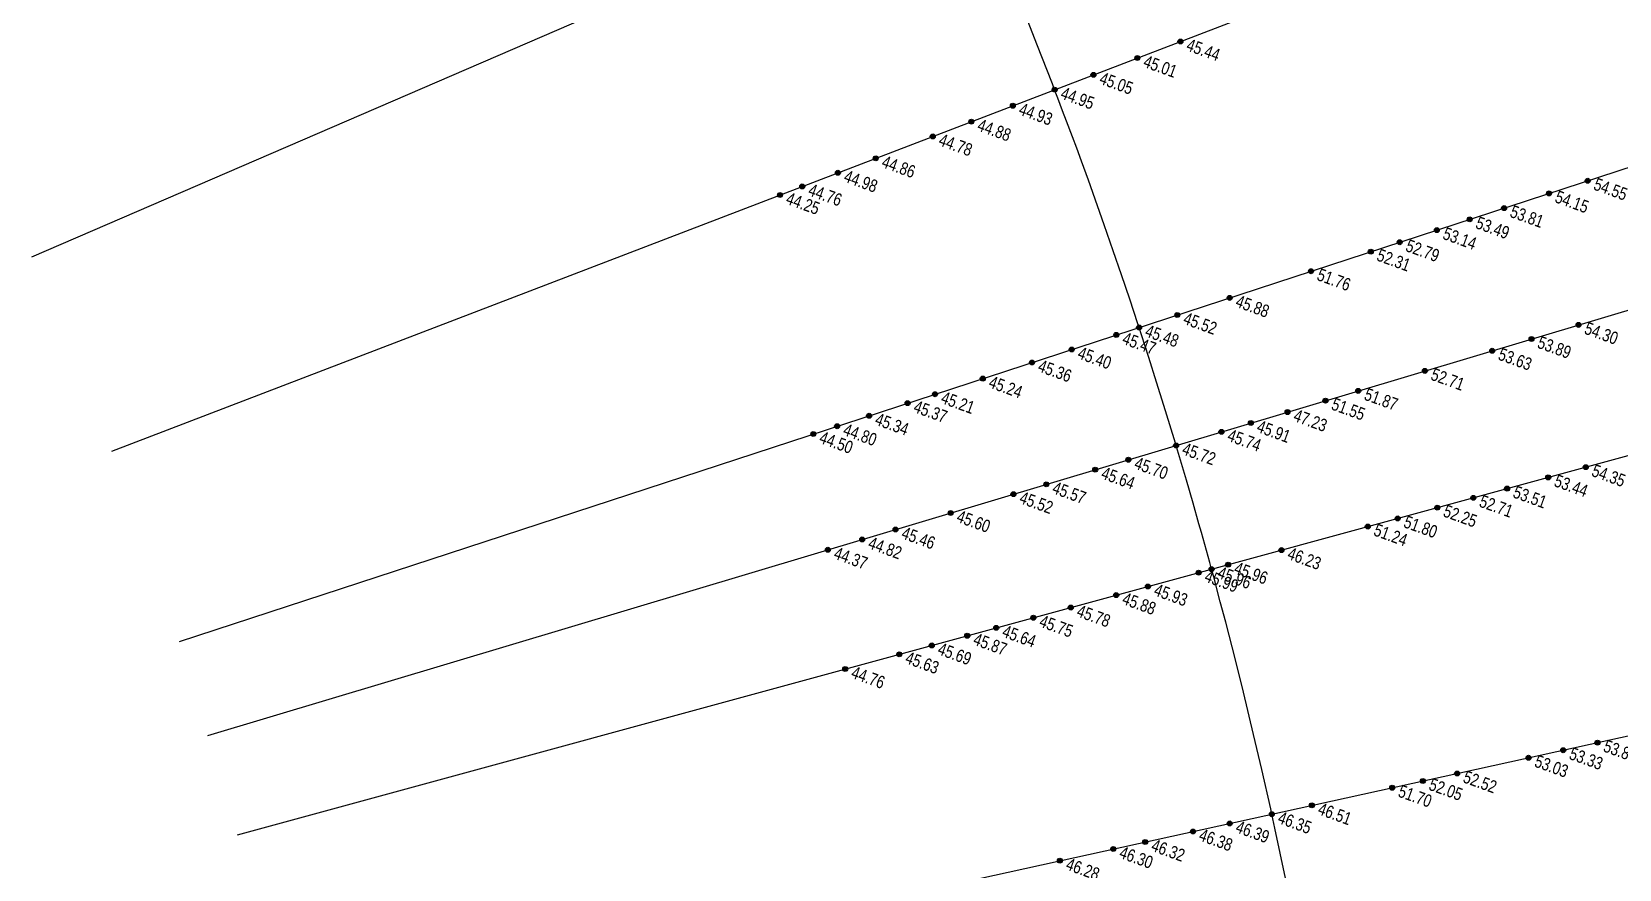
# Model space of a CAD drawing. Extents: x 573477 to 573667, y 785084 to 785357.
# Drawn here: x 573552.7 to 573615.5, y 785114.8 to 785148 of the extents above; entities that cross this region are included whole.
import ezdxf
from ezdxf.enums import TextEntityAlignment as Align

# ---------------------------------------------------------------- set-up
doc = ezdxf.new("R2010")
doc.units = 0
doc.header["$LTSCALE"] = 0.5
doc.layers.add('DMX', color=4, linetype='Continuous')
doc.layers.add('GCD', color=4, linetype='Continuous')
doc.styles.add('EICAD', font='fsdb_e.shx', dxfattribs={"width": 0.707, "height": 2, "bigfont": 'tjhzf.shx'})

# ---------------------------------------------------------------- blocks, each defined once
blk = doc.blocks.new('gc200')
h = blk.add_hatch(color=0)
edge = h.paths.add_edge_path()
edge.add_arc((0, 0), 0.196, 0, 360)
at = {"color": 0}
blk.add_circle((0, 0), 0.196, dxfattribs=at)

msp = doc.modelspace()

# ---------------------------------------------------------------- linework, layer by layer
at = {"linetype": 'Continuous'}
msp.add_lwpolyline([(573602.324, 785114.492), (573601.905, 785116.473), (573601.784, 785117.028), (573601.738, 785117.235), (573601.387, 785118.795), (573601.063, 785120.188), (573600.657, 785121.869), (573600.339, 785123.148), (573599.956, 785124.636), (573599.743, 785125.445), (573599.48, 785126.427), (573599.395, 785126.737), (573599.322, 785127.006), (573598.995, 785128.185), (573598.898, 785128.53), (573598.662, 785129.357), (573598.398, 785130.269), (573598.046, 785131.458), (573597.962, 785131.736), (573597.742, 785132.463), (573597.507, 785133.229), (573597.218, 785134.154), (573596.909, 785135.129), (573596.618, 785136.029), (573596.525, 785136.316), (573596.476, 785136.465), (573596.154, 785137.438), (573595.832, 785138.395), (573595.502, 785139.357), (573595.146, 785140.382), (573594.877, 785141.141), (573594.516, 785142.148), (573594.239, 785142.909), (573594.052, 785143.419), (573593.886, 785143.868), (573593.652, 785144.491), (573593.496, 785144.906), (573593.307, 785145.403), (573593.179, 785145.738), (573593.09, 785145.971), (573592.474, 785147.549), (573592.127, 785148.423)], dxfattribs=at)
at = {"layer": 'DMX'}
for p, q in [((573552.655, 785139.116), (573626.09, 785170.852)), ((573555.831, 785131.415), (573630.527, 785160.061)), ((573558.508, 785123.877), (573634.542, 785148.754)), ((573560.804, 785116.215), (573637.987, 785137.26)), ((573562.715, 785108.447), (573640.853, 785125.609))]:
    msp.add_line(p, q, dxfattribs=at)
at = {"layer": 'DMX', "color": 1, "linetype": 'Continuous'}
msp.add_line((573559.626, 785120.145), (573636.236, 785143.101), dxfattribs=at)

# ---------------------------------------------------------------- block references
at = {"layer": 'GCD'}
ref = msp.add_blockref('gc200', (573598.162, 785147.649, 45.436), dxfattribs=dict(at, xscale=0.4999999999962642, yscale=0.4999999999962642, zscale=0.5, rotation=339.9999999985236))
ref.add_attrib('height', '45.44', dxfattribs={"height": 0.5, "rotation": 340, "style": 'EICAD', "width": 0.8}).set_placement((573598.444, 785147.547, 45.436), align=Align.MIDDLE_LEFT)
ref = msp.add_blockref('gc200', (573596.456, 785146.995, 45.012), dxfattribs=dict(at, xscale=0.4999999999962642, yscale=0.4999999999962642, zscale=0.5, rotation=339.9999999985236))
ref.add_attrib('height', '45.01', dxfattribs={"height": 0.5, "rotation": 340, "style": 'EICAD', "width": 0.8}).set_placement((573596.738, 785146.892, 45.012), align=Align.MIDDLE_LEFT)
ref = msp.add_blockref('gc200', (573594.717, 785146.328, 45.047), dxfattribs=dict(at, xscale=0.4999999999962642, yscale=0.4999999999962642, zscale=0.5, rotation=339.9999999985236))
ref.add_attrib('height', '45.05', dxfattribs={"height": 0.5, "rotation": 340, "style": 'EICAD', "width": 0.8}).set_placement((573594.999, 785146.225, 45.047), align=Align.MIDDLE_LEFT)
at = {"layer": 'GCD', "linetype": 'Continuous'}
ref = msp.add_blockref('gc200', (573593.179, 785145.738, 44.947), dxfattribs=dict(at, xscale=0.4999999999962642, yscale=0.4999999999962642, zscale=0.5, rotation=339.9999999985236))
ref.add_attrib('height', '44.95', dxfattribs={"linetype": 'Continuous', "height": 0.5, "rotation": 340, "style": 'EICAD', "width": 0.8}).set_placement((573593.461, 785145.635, 44.947), align=Align.MIDDLE_LEFT)
at = {"layer": 'GCD'}
ref = msp.add_blockref('gc200', (573591.523, 785145.103, 44.931), dxfattribs=dict(at, xscale=0.4999999999962642, yscale=0.4999999999962642, zscale=0.5, rotation=339.9999999985236))
ref.add_attrib('height', '44.93', dxfattribs={"height": 0.5, "rotation": 340, "style": 'EICAD', "width": 0.8}).set_placement((573591.805, 785145.001, 44.931), align=Align.MIDDLE_LEFT)
ref = msp.add_blockref('gc200', (573589.879, 785144.473, 44.877), dxfattribs=dict(at, xscale=0.4999999999962642, yscale=0.4999999999962642, zscale=0.5, rotation=339.9999999985236))
ref.add_attrib('height', '44.88', dxfattribs={"height": 0.5, "rotation": 340, "style": 'EICAD', "width": 0.8}).set_placement((573590.161, 785144.37, 44.877), align=Align.MIDDLE_LEFT)
ref = msp.add_blockref('gc200', (573588.349, 785143.886, 44.782), dxfattribs=dict(at, xscale=0.4999999999962642, yscale=0.4999999999962642, zscale=0.5, rotation=339.9999999985236))
ref.add_attrib('height', '44.78', dxfattribs={"height": 0.5, "rotation": 340, "style": 'EICAD', "width": 0.8}).set_placement((573588.631, 785143.783, 44.782), align=Align.MIDDLE_LEFT)
ref = msp.add_blockref('gc200', (573586.09, 785143.019, 44.864), dxfattribs=dict(at, xscale=0.4999999999962642, yscale=0.4999999999962642, zscale=0.5, rotation=339.9999999985236))
ref.add_attrib('height', '44.86', dxfattribs={"height": 0.5, "rotation": 340, "style": 'EICAD', "width": 0.8}).set_placement((573586.372, 785142.917, 44.864), align=Align.MIDDLE_LEFT)
ref = msp.add_blockref('gc200', (573583.181, 785141.904, 44.762), dxfattribs=dict(at, xscale=0.4999999999962642, yscale=0.4999999999962642, zscale=0.5, rotation=339.9999999985236))
ref.add_attrib('height', '44.76', dxfattribs={"height": 0.5, "rotation": 340, "style": 'EICAD', "width": 0.8}).set_placement((573583.463, 785141.801, 44.762), align=Align.MIDDLE_LEFT)
ref = msp.add_blockref('gc200', (573584.592, 785142.445, 44.978), dxfattribs=dict(at, xscale=0.4999999999962642, yscale=0.4999999999962642, zscale=0.5, rotation=339.9999999985236))
ref.add_attrib('height', '44.98', dxfattribs={"height": 0.5, "rotation": 340, "style": 'EICAD', "width": 0.8}).set_placement((573584.874, 785142.342, 44.978), align=Align.MIDDLE_LEFT)
ref = msp.add_blockref('gc200', (573614.296, 785142.13, 54.553), dxfattribs=dict(at, xscale=0.4999999999962642, yscale=0.4999999999962642, zscale=0.5, rotation=339.9999999985236))
ref.add_attrib('height', '54.55', dxfattribs={"height": 0.5, "rotation": 340, "style": 'EICAD', "width": 0.8}).set_placement((573614.578, 785142.027, 54.553), align=Align.MIDDLE_LEFT)
ref = msp.add_blockref('gc200', (573582.298, 785141.565, 44.251), dxfattribs=dict(at, xscale=0.4999999999962642, yscale=0.4999999999962642, zscale=0.5, rotation=339.9999999985236))
ref.add_attrib('height', '44.25', dxfattribs={"height": 0.5, "rotation": 340, "style": 'EICAD', "width": 0.8}).set_placement((573582.58, 785141.463, 44.251), align=Align.MIDDLE_LEFT)
ref = msp.add_blockref('gc200', (573612.765, 785141.629, 54.154), dxfattribs=dict(at, xscale=0.4999999999962642, yscale=0.4999999999962642, zscale=0.5, rotation=339.9999999985236))
ref.add_attrib('height', '54.15', dxfattribs={"height": 0.5, "rotation": 340, "style": 'EICAD', "width": 0.8}).set_placement((573613.047, 785141.526, 54.154), align=Align.MIDDLE_LEFT)
ref = msp.add_blockref('gc200', (573610.984, 785141.046, 53.814), dxfattribs=dict(at, xscale=0.4999999999962642, yscale=0.4999999999962642, zscale=0.5, rotation=339.9999999985236))
ref.add_attrib('height', '53.81', dxfattribs={"height": 0.5, "rotation": 340, "style": 'EICAD', "width": 0.8}).set_placement((573611.266, 785140.944, 53.814), align=Align.MIDDLE_LEFT)
ref = msp.add_blockref('gc200', (573608.321, 785140.175, 53.143), dxfattribs=dict(at, xscale=0.4999999999962642, yscale=0.4999999999962642, zscale=0.5, rotation=339.9999999985236))
ref.add_attrib('height', '53.14', dxfattribs={"height": 0.5, "rotation": 340, "style": 'EICAD', "width": 0.8}).set_placement((573608.602, 785140.072, 53.143), align=Align.MIDDLE_LEFT)
ref = msp.add_blockref('gc200', (573609.622, 785140.601, 53.489), dxfattribs=dict(at, xscale=0.4999999999962642, yscale=0.4999999999962642, zscale=0.5, rotation=339.9999999985236))
ref.add_attrib('height', '53.49', dxfattribs={"height": 0.5, "rotation": 340, "style": 'EICAD', "width": 0.8}).set_placement((573609.904, 785140.498, 53.489), align=Align.MIDDLE_LEFT)
ref = msp.add_blockref('gc200', (573606.849, 785139.694, 52.789), dxfattribs=dict(at, xscale=0.4999999999962642, yscale=0.4999999999962642, zscale=0.5, rotation=339.9999999985236))
ref.add_attrib('height', '52.79', dxfattribs={"height": 0.5, "rotation": 340, "style": 'EICAD', "width": 0.8}).set_placement((573607.131, 785139.591, 52.789), align=Align.MIDDLE_LEFT)
ref = msp.add_blockref('gc200', (573605.704, 785139.319, 52.305), dxfattribs=dict(at, xscale=0.4999999999962642, yscale=0.4999999999962642, zscale=0.5, rotation=339.9999999985236))
ref.add_attrib('height', '52.31', dxfattribs={"height": 0.5, "rotation": 340, "style": 'EICAD', "width": 0.8}).set_placement((573605.986, 785139.216, 52.305), align=Align.MIDDLE_LEFT)
ref = msp.add_blockref('gc200', (573603.336, 785138.544, 51.762), dxfattribs=dict(at, xscale=0.4999999999962642, yscale=0.4999999999962642, zscale=0.5, rotation=339.9999999985236))
ref.add_attrib('height', '51.76', dxfattribs={"height": 0.5, "rotation": 340, "style": 'EICAD', "width": 0.8}).set_placement((573603.618, 785138.441, 51.762), align=Align.MIDDLE_LEFT)
ref = msp.add_blockref('gc200', (573600.112, 785137.489, 45.881), dxfattribs=dict(at, xscale=0.4999999999962642, yscale=0.4999999999962642, zscale=0.5, rotation=339.9999999985236))
ref.add_attrib('height', '45.88', dxfattribs={"height": 0.5, "rotation": 340, "style": 'EICAD', "width": 0.8}).set_placement((573600.394, 785137.386, 45.881), align=Align.MIDDLE_LEFT)
at = {"layer": 'GCD', "linetype": 'Continuous'}
ref = msp.add_blockref('gc200', (573596.525, 785136.316, 45.475), dxfattribs=dict(at, xscale=0.4999999999962642, yscale=0.4999999999962642, zscale=0.5, rotation=339.9999999985236))
ref.add_attrib('height', '45.48', dxfattribs={"linetype": 'Continuous', "height": 0.5, "rotation": 340, "style": 'EICAD', "width": 0.8}).set_placement((573596.807, 785136.213, 45.475), align=Align.MIDDLE_LEFT)
at = {"layer": 'GCD'}
ref = msp.add_blockref('gc200', (573598.038, 785136.81, 45.517), dxfattribs=dict(at, xscale=0.4999999999962642, yscale=0.4999999999962642, zscale=0.5, rotation=339.9999999985236))
ref.add_attrib('height', '45.52', dxfattribs={"height": 0.5, "rotation": 340, "style": 'EICAD', "width": 0.8}).set_placement((573598.32, 785136.708, 45.517), align=Align.MIDDLE_LEFT)
at = {"layer": 'GCD', "linetype": 'Continuous'}
ref = msp.add_blockref('gc200', (573613.932, 785136.417, 54.304), dxfattribs=dict(at, xscale=0.4999999999962642, yscale=0.4999999999962642, zscale=0.5, rotation=339.9999999985236))
ref.add_attrib('height', '54.30', dxfattribs={"linetype": 'Continuous', "height": 0.5, "rotation": 340, "style": 'EICAD', "width": 0.8}).set_placement((573614.213, 785136.315, 54.304), align=Align.MIDDLE_LEFT)
at = {"layer": 'GCD'}
ref = msp.add_blockref('gc200', (573595.621, 785136.02, 45.473), dxfattribs=dict(at, xscale=0.4999999999962642, yscale=0.4999999999962642, zscale=0.5, rotation=339.9999999985236))
ref.add_attrib('height', '45.47', dxfattribs={"height": 0.5, "rotation": 340, "style": 'EICAD', "width": 0.8}).set_placement((573595.903, 785135.917, 45.473), align=Align.MIDDLE_LEFT)
at = {"layer": 'GCD', "linetype": 'Continuous'}
ref = msp.add_blockref('gc200', (573612.071, 785135.86, 53.889), dxfattribs=dict(at, xscale=0.4999999999962642, yscale=0.4999999999962642, zscale=0.5, rotation=339.9999999985236))
ref.add_attrib('height', '53.89', dxfattribs={"linetype": 'Continuous', "height": 0.5, "rotation": 340, "style": 'EICAD', "width": 0.8}).set_placement((573612.352, 785135.757, 53.889), align=Align.MIDDLE_LEFT)
at = {"layer": 'GCD'}
ref = msp.add_blockref('gc200', (573593.855, 785135.442, 45.4), dxfattribs=dict(at, xscale=0.4999999999962642, yscale=0.4999999999962642, zscale=0.5, rotation=339.9999999985236))
ref.add_attrib('height', '45.40', dxfattribs={"height": 0.5, "rotation": 340, "style": 'EICAD', "width": 0.8}).set_placement((573594.137, 785135.339, 45.4), align=Align.MIDDLE_LEFT)
at = {"layer": 'GCD', "linetype": 'Continuous'}
ref = msp.add_blockref('gc200', (573610.513, 785135.393, 53.632), dxfattribs=dict(at, xscale=0.4999999999962642, yscale=0.4999999999962642, zscale=0.5, rotation=339.9999999985236))
ref.add_attrib('height', '53.63', dxfattribs={"linetype": 'Continuous', "height": 0.5, "rotation": 340, "style": 'EICAD', "width": 0.8}).set_placement((573610.795, 785135.29, 53.632), align=Align.MIDDLE_LEFT)
at = {"layer": 'GCD'}
ref = msp.add_blockref('gc200', (573592.281, 785134.927, 45.356), dxfattribs=dict(at, xscale=0.4999999999962642, yscale=0.4999999999962642, zscale=0.5, rotation=339.9999999985236))
ref.add_attrib('height', '45.36', dxfattribs={"height": 0.5, "rotation": 340, "style": 'EICAD', "width": 0.8}).set_placement((573592.563, 785134.825, 45.356), align=Align.MIDDLE_LEFT)
at = {"layer": 'GCD', "linetype": 'Continuous'}
ref = msp.add_blockref('gc200', (573607.846, 785134.594, 52.709), dxfattribs=dict(at, xscale=0.4999999999962642, yscale=0.4999999999962642, zscale=0.5, rotation=339.9999999985236))
ref.add_attrib('height', '52.71', dxfattribs={"linetype": 'Continuous', "height": 0.5, "rotation": 340, "style": 'EICAD', "width": 0.8}).set_placement((573608.128, 785134.491, 52.709), align=Align.MIDDLE_LEFT)
at = {"layer": 'GCD'}
ref = msp.add_blockref('gc200', (573590.332, 785134.289, 45.243), dxfattribs=dict(at, xscale=0.4999999999962642, yscale=0.4999999999962642, zscale=0.5, rotation=339.9999999985236))
ref.add_attrib('height', '45.24', dxfattribs={"height": 0.5, "rotation": 340, "style": 'EICAD', "width": 0.8}).set_placement((573590.614, 785134.187, 45.243), align=Align.MIDDLE_LEFT)
at = {"layer": 'GCD', "linetype": 'Continuous'}
ref = msp.add_blockref('gc200', (573605.207, 785133.803, 51.874), dxfattribs=dict(at, xscale=0.4999999999962642, yscale=0.4999999999962642, zscale=0.5, rotation=339.9999999985236))
ref.add_attrib('height', '51.87', dxfattribs={"linetype": 'Continuous', "height": 0.5, "rotation": 340, "style": 'EICAD', "width": 0.8}).set_placement((573605.488, 785133.7, 51.874), align=Align.MIDDLE_LEFT)
at = {"layer": 'GCD'}
ref = msp.add_blockref('gc200', (573587.353, 785133.315, 45.368), dxfattribs=dict(at, xscale=0.4999999999962642, yscale=0.4999999999962642, zscale=0.5, rotation=339.9999999985236))
ref.add_attrib('height', '45.37', dxfattribs={"height": 0.5, "rotation": 340, "style": 'EICAD', "width": 0.8}).set_placement((573587.635, 785133.212, 45.368), align=Align.MIDDLE_LEFT)
ref = msp.add_blockref('gc200', (573588.44, 785133.67, 45.205), dxfattribs=dict(at, xscale=0.4999999999962642, yscale=0.4999999999962642, zscale=0.5, rotation=339.9999999985236))
ref.add_attrib('height', '45.21', dxfattribs={"height": 0.5, "rotation": 340, "style": 'EICAD', "width": 0.8}).set_placement((573588.722, 785133.568, 45.205), align=Align.MIDDLE_LEFT)
at = {"layer": 'GCD', "linetype": 'Continuous'}
ref = msp.add_blockref('gc200', (573603.907, 785133.413, 51.547), dxfattribs=dict(at, xscale=0.4999999999962642, yscale=0.4999999999962642, zscale=0.5, rotation=339.9999999985236))
ref.add_attrib('height', '51.55', dxfattribs={"linetype": 'Continuous', "height": 0.5, "rotation": 340, "style": 'EICAD', "width": 0.8}).set_placement((573604.189, 785133.311, 51.547), align=Align.MIDDLE_LEFT)
at = {"layer": 'GCD'}
ref = msp.add_blockref('gc200', (573585.827, 785132.816, 45.341), dxfattribs=dict(at, xscale=0.4999999999962642, yscale=0.4999999999962642, zscale=0.5, rotation=339.9999999985236))
ref.add_attrib('height', '45.34', dxfattribs={"height": 0.5, "rotation": 340, "style": 'EICAD', "width": 0.8}).set_placement((573586.109, 785132.713, 45.341), align=Align.MIDDLE_LEFT)
at = {"layer": 'GCD', "linetype": 'Continuous'}
ref = msp.add_blockref('gc200', (573600.951, 785132.528, 45.912), dxfattribs=dict(at, xscale=0.4999999999962642, yscale=0.4999999999962642, zscale=0.5, rotation=339.9999999985236))
ref.add_attrib('height', '45.91', dxfattribs={"linetype": 'Continuous', "height": 0.5, "rotation": 340, "style": 'EICAD', "width": 0.8}).set_placement((573601.233, 785132.425, 45.912), align=Align.MIDDLE_LEFT)
ref = msp.add_blockref('gc200', (573602.404, 785132.963, 47.226), dxfattribs=dict(at, xscale=0.4999999999962642, yscale=0.4999999999962642, zscale=0.5, rotation=339.9999999985236))
ref.add_attrib('height', '47.23', dxfattribs={"linetype": 'Continuous', "height": 0.5, "rotation": 340, "style": 'EICAD', "width": 0.8}).set_placement((573602.686, 785132.86, 47.226), align=Align.MIDDLE_LEFT)
at = {"layer": 'GCD'}
ref = msp.add_blockref('gc200', (573583.618, 785132.093, 44.5), dxfattribs=dict(at, xscale=0.4999999999962642, yscale=0.4999999999962642, zscale=0.5, rotation=339.9999999985236))
ref.add_attrib('height', '44.50', dxfattribs={"height": 0.5, "rotation": 340, "style": 'EICAD', "width": 0.8}).set_placement((573583.9, 785131.99, 44.5), align=Align.MIDDLE_LEFT)
ref = msp.add_blockref('gc200', (573584.562, 785132.402, 44.8), dxfattribs=dict(at, xscale=0.4999999999962642, yscale=0.4999999999962642, zscale=0.5, rotation=339.9999999985236))
ref.add_attrib('height', '44.80', dxfattribs={"height": 0.5, "rotation": 340, "style": 'EICAD', "width": 0.8}).set_placement((573584.844, 785132.299, 44.8), align=Align.MIDDLE_LEFT)
at = {"layer": 'GCD', "linetype": 'Continuous'}
ref = msp.add_blockref('gc200', (573599.787, 785132.179, 45.744), dxfattribs=dict(at, xscale=0.4999999999962642, yscale=0.4999999999962642, zscale=0.5, rotation=339.9999999985236))
ref.add_attrib('height', '45.74', dxfattribs={"linetype": 'Continuous', "height": 0.5, "rotation": 340, "style": 'EICAD', "width": 0.8}).set_placement((573600.069, 785132.076, 45.744), align=Align.MIDDLE_LEFT)
ref = msp.add_blockref('gc200', (573597.991, 785131.641), dxfattribs=dict(at, xscale=0.4999999999962642, yscale=0.4999999999962642, zscale=0.5, rotation=339.9999999985236))
ref.add_attrib('height', '45.72', dxfattribs={"linetype": 'Continuous', "height": 0.5, "rotation": 340, "style": 'EICAD', "width": 0.8}).set_placement((573598.273, 785131.538), align=Align.MIDDLE_LEFT)
ref = msp.add_blockref('gc200', (573594.787, 785130.681, 45.642), dxfattribs=dict(at, xscale=0.4999999999962642, yscale=0.4999999999962642, zscale=0.5, rotation=339.9999999985236))
ref.add_attrib('height', '45.64', dxfattribs={"linetype": 'Continuous', "height": 0.5, "rotation": 340, "style": 'EICAD', "width": 0.8}).set_placement((573595.069, 785130.578, 45.642), align=Align.MIDDLE_LEFT)
ref = msp.add_blockref('gc200', (573596.099, 785131.074, 45.702), dxfattribs=dict(at, xscale=0.4999999999962642, yscale=0.4999999999962642, zscale=0.5, rotation=339.9999999985236))
ref.add_attrib('height', '45.70', dxfattribs={"linetype": 'Continuous', "height": 0.5, "rotation": 340, "style": 'EICAD', "width": 0.8}).set_placement((573596.381, 785130.971, 45.702), align=Align.MIDDLE_LEFT)
at = {"layer": 'GCD'}
ref = msp.add_blockref('gc200', (573614.219, 785130.779, 54.347), dxfattribs=dict(at, xscale=0.4999999999962642, yscale=0.4999999999962642, zscale=0.5, rotation=339.9999999985236))
ref.add_attrib('height', '54.35', dxfattribs={"height": 0.5, "rotation": 340, "style": 'EICAD', "width": 0.8}).set_placement((573614.501, 785130.677, 54.347), align=Align.MIDDLE_LEFT)
at = {"layer": 'GCD', "linetype": 'Continuous'}
ref = msp.add_blockref('gc200', (573592.849, 785130.1, 45.57), dxfattribs=dict(at, xscale=0.4999999999962642, yscale=0.4999999999962642, zscale=0.5, rotation=339.9999999985236))
ref.add_attrib('height', '45.57', dxfattribs={"linetype": 'Continuous', "height": 0.5, "rotation": 340, "style": 'EICAD', "width": 0.8}).set_placement((573593.131, 785129.997, 45.57), align=Align.MIDDLE_LEFT)
at = {"layer": 'GCD'}
ref = msp.add_blockref('gc200', (573611.103, 785129.93, 53.511), dxfattribs=dict(at, xscale=0.4999999999962642, yscale=0.4999999999962642, zscale=0.5, rotation=339.9999999985236))
ref.add_attrib('height', '53.51', dxfattribs={"height": 0.5, "rotation": 340, "style": 'EICAD', "width": 0.8}).set_placement((573611.385, 785129.827, 53.511), align=Align.MIDDLE_LEFT)
ref = msp.add_blockref('gc200', (573612.734, 785130.374, 53.44), dxfattribs=dict(at, xscale=0.4999999999962642, yscale=0.4999999999962642, zscale=0.5, rotation=339.9999999985236))
ref.add_attrib('height', '53.44', dxfattribs={"height": 0.5, "rotation": 340, "style": 'EICAD', "width": 0.8}).set_placement((573613.015, 785130.272, 53.44), align=Align.MIDDLE_LEFT)
at = {"layer": 'GCD', "linetype": 'Continuous'}
ref = msp.add_blockref('gc200', (573591.546, 785129.709, 45.521), dxfattribs=dict(at, xscale=0.4999999999962642, yscale=0.4999999999962642, zscale=0.5, rotation=339.9999999985236))
ref.add_attrib('height', '45.52', dxfattribs={"linetype": 'Continuous', "height": 0.5, "rotation": 340, "style": 'EICAD', "width": 0.8}).set_placement((573591.828, 785129.607, 45.521), align=Align.MIDDLE_LEFT)
at = {"layer": 'GCD'}
ref = msp.add_blockref('gc200', (573609.765, 785129.565, 52.705), dxfattribs=dict(at, xscale=0.4999999999962642, yscale=0.4999999999962642, zscale=0.5, rotation=339.9999999985236))
ref.add_attrib('height', '52.71', dxfattribs={"height": 0.5, "rotation": 340, "style": 'EICAD', "width": 0.8}).set_placement((573610.047, 785129.462, 52.705), align=Align.MIDDLE_LEFT)
at = {"layer": 'GCD', "linetype": 'Continuous'}
ref = msp.add_blockref('gc200', (573589.059, 785128.964, 45.599), dxfattribs=dict(at, xscale=0.4999999999962642, yscale=0.4999999999962642, zscale=0.5, rotation=339.9999999985236))
ref.add_attrib('height', '45.60', dxfattribs={"linetype": 'Continuous', "height": 0.5, "rotation": 340, "style": 'EICAD', "width": 0.8}).set_placement((573589.34, 785128.862, 45.599), align=Align.MIDDLE_LEFT)
at = {"layer": 'GCD'}
ref = msp.add_blockref('gc200', (573606.77, 785128.748, 51.8), dxfattribs=dict(at, xscale=0.4999999999962642, yscale=0.4999999999962642, zscale=0.5, rotation=339.9999999985236))
ref.add_attrib('height', '51.80', dxfattribs={"height": 0.5, "rotation": 340, "style": 'EICAD', "width": 0.8}).set_placement((573607.052, 785128.646, 51.8), align=Align.MIDDLE_LEFT)
ref = msp.add_blockref('gc200', (573608.339, 785129.176, 52.254), dxfattribs=dict(at, xscale=0.4999999999962642, yscale=0.4999999999962642, zscale=0.5, rotation=339.9999999985236))
ref.add_attrib('height', '52.25', dxfattribs={"height": 0.5, "rotation": 340, "style": 'EICAD', "width": 0.8}).set_placement((573608.621, 785129.074, 52.254), align=Align.MIDDLE_LEFT)
at = {"layer": 'GCD', "linetype": 'Continuous'}
ref = msp.add_blockref('gc200', (573586.874, 785128.31, 45.464), dxfattribs=dict(at, xscale=0.4999999999962642, yscale=0.4999999999962642, zscale=0.5, rotation=339.9999999985236))
ref.add_attrib('height', '45.46', dxfattribs={"linetype": 'Continuous', "height": 0.5, "rotation": 340, "style": 'EICAD', "width": 0.8}).set_placement((573587.156, 785128.207, 45.464), align=Align.MIDDLE_LEFT)
at = {"layer": 'GCD'}
ref = msp.add_blockref('gc200', (573605.584, 785128.425, 51.241), dxfattribs=dict(at, xscale=0.4999999999962642, yscale=0.4999999999962642, zscale=0.5, rotation=339.9999999985236))
ref.add_attrib('height', '51.24', dxfattribs={"height": 0.5, "rotation": 340, "style": 'EICAD', "width": 0.8}).set_placement((573605.865, 785128.322, 51.241), align=Align.MIDDLE_LEFT)
at = {"layer": 'GCD', "linetype": 'Continuous'}
ref = msp.add_blockref('gc200', (573584.194, 785127.506, 44.367), dxfattribs=dict(at, xscale=0.4999999999962642, yscale=0.4999999999962642, zscale=0.5, rotation=339.9999999985236))
ref.add_attrib('height', '44.37', dxfattribs={"linetype": 'Continuous', "height": 0.5, "rotation": 340, "style": 'EICAD', "width": 0.8}).set_placement((573584.476, 785127.404, 44.367), align=Align.MIDDLE_LEFT)
ref = msp.add_blockref('gc200', (573585.554, 785127.914, 44.816), dxfattribs=dict(at, xscale=0.4999999999962642, yscale=0.4999999999962642, zscale=0.5, rotation=339.9999999985236))
ref.add_attrib('height', '44.82', dxfattribs={"linetype": 'Continuous', "height": 0.5, "rotation": 340, "style": 'EICAD', "width": 0.8}).set_placement((573585.836, 785127.811, 44.816), align=Align.MIDDLE_LEFT)
at = {"layer": 'GCD'}
ref = msp.add_blockref('gc200', (573602.165, 785127.493, 46.233), dxfattribs=dict(at, xscale=0.4999999999962642, yscale=0.4999999999962642, zscale=0.5, rotation=339.9999999985236))
ref.add_attrib('height', '46.23', dxfattribs={"height": 0.5, "rotation": 340, "style": 'EICAD', "width": 0.8}).set_placement((573602.447, 785127.39, 46.233), align=Align.MIDDLE_LEFT)
ref = msp.add_blockref('gc200', (573600.051, 785126.916, 45.964), dxfattribs=dict(at, xscale=0.4999999999962642, yscale=0.4999999999962642, zscale=0.5, rotation=339.9999999985236))
ref.add_attrib('height', '45.96', dxfattribs={"height": 0.5, "rotation": 340, "style": 'EICAD', "width": 0.8}).set_placement((573600.333, 785126.814, 45.964), align=Align.MIDDLE_LEFT)
ref = msp.add_blockref('gc200', (573598.884, 785126.598, 45.992), dxfattribs=dict(at, xscale=0.4999999999962642, yscale=0.4999999999962642, zscale=0.5, rotation=339.9999999985236))
ref.add_attrib('height', '45.99', dxfattribs={"height": 0.5, "rotation": 340, "style": 'EICAD', "width": 0.8}).set_placement((573599.165, 785126.495, 45.992), align=Align.MIDDLE_LEFT)
at = {"layer": 'GCD', "linetype": 'Continuous'}
ref = msp.add_blockref('gc200', (573599.395, 785126.737, 45.961), dxfattribs=dict(at, xscale=0.4999999999962642, yscale=0.4999999999962642, zscale=0.5, rotation=339.9999999985236))
ref.add_attrib('height', '45.96', dxfattribs={"linetype": 'Continuous', "height": 0.5, "rotation": 340, "style": 'EICAD', "width": 0.8}).set_placement((573599.677, 785126.635, 45.961), align=Align.MIDDLE_LEFT)
at = {"layer": 'GCD'}
ref = msp.add_blockref('gc200', (573595.619, 785125.708, 45.883), dxfattribs=dict(at, xscale=0.4999999999962642, yscale=0.4999999999962642, zscale=0.5, rotation=339.9999999985236))
ref.add_attrib('height', '45.88', dxfattribs={"height": 0.5, "rotation": 340, "style": 'EICAD', "width": 0.8}).set_placement((573595.901, 785125.605, 45.883), align=Align.MIDDLE_LEFT)
ref = msp.add_blockref('gc200', (573596.875, 785126.05, 45.929), dxfattribs=dict(at, xscale=0.4999999999962642, yscale=0.4999999999962642, zscale=0.5, rotation=339.9999999985236))
ref.add_attrib('height', '45.93', dxfattribs={"height": 0.5, "rotation": 340, "style": 'EICAD', "width": 0.8}).set_placement((573597.157, 785125.948, 45.929), align=Align.MIDDLE_LEFT)
ref = msp.add_blockref('gc200', (573593.816, 785125.216, 45.784), dxfattribs=dict(at, xscale=0.4999999999962642, yscale=0.4999999999962642, zscale=0.5, rotation=339.9999999985236))
ref.add_attrib('height', '45.78', dxfattribs={"height": 0.5, "rotation": 340, "style": 'EICAD', "width": 0.8}).set_placement((573594.098, 785125.114, 45.784), align=Align.MIDDLE_LEFT)
ref = msp.add_blockref('gc200', (573590.865, 785124.412, 45.643), dxfattribs=dict(at, xscale=0.4999999999962642, yscale=0.4999999999962642, zscale=0.5, rotation=339.9999999985236))
ref.add_attrib('height', '45.64', dxfattribs={"height": 0.5, "rotation": 340, "style": 'EICAD', "width": 0.8}).set_placement((573591.147, 785124.309, 45.643), align=Align.MIDDLE_LEFT)
ref = msp.add_blockref('gc200', (573592.335, 785124.812, 45.745), dxfattribs=dict(at, xscale=0.4999999999962642, yscale=0.4999999999962642, zscale=0.5, rotation=339.9999999985236))
ref.add_attrib('height', '45.75', dxfattribs={"height": 0.5, "rotation": 340, "style": 'EICAD', "width": 0.8}).set_placement((573592.617, 785124.71, 45.745), align=Align.MIDDLE_LEFT)
ref = msp.add_blockref('gc200', (573588.31, 785123.715, 45.691), dxfattribs=dict(at, xscale=0.4999999999962642, yscale=0.4999999999962642, zscale=0.5, rotation=339.9999999985236))
ref.add_attrib('height', '45.69', dxfattribs={"height": 0.5, "rotation": 340, "style": 'EICAD', "width": 0.8}).set_placement((573588.592, 785123.612, 45.691), align=Align.MIDDLE_LEFT)
ref = msp.add_blockref('gc200', (573589.717, 785124.099, 45.869), dxfattribs=dict(at, xscale=0.4999999999962642, yscale=0.4999999999962642, zscale=0.5, rotation=339.9999999985236))
ref.add_attrib('height', '45.87', dxfattribs={"height": 0.5, "rotation": 340, "style": 'EICAD', "width": 0.8}).set_placement((573589.999, 785123.996, 45.869), align=Align.MIDDLE_LEFT)
ref = msp.add_blockref('gc200', (573587.025, 785123.364, 45.631), dxfattribs=dict(at, xscale=0.4999999999962642, yscale=0.4999999999962642, zscale=0.5, rotation=339.9999999985236))
ref.add_attrib('height', '45.63', dxfattribs={"height": 0.5, "rotation": 340, "style": 'EICAD', "width": 0.8}).set_placement((573587.307, 785123.262, 45.631), align=Align.MIDDLE_LEFT)
ref = msp.add_blockref('gc200', (573584.882, 785122.78, 44.758), dxfattribs=dict(at, xscale=0.4999999999962642, yscale=0.4999999999962642, zscale=0.5, rotation=339.9999999985236))
ref.add_attrib('height', '44.76', dxfattribs={"height": 0.5, "rotation": 340, "style": 'EICAD', "width": 0.8}).set_placement((573585.163, 785122.677, 44.758), align=Align.MIDDLE_LEFT)
ref = msp.add_blockref('gc200', (573614.684, 785119.861, 53.862), dxfattribs=dict(at, xscale=0.4999999999962642, yscale=0.4999999999962642, zscale=0.5, rotation=339.9999999985236))
ref.add_attrib('height', '53.86', dxfattribs={"height": 0.5, "rotation": 340, "style": 'EICAD', "width": 0.8}).set_placement((573614.966, 785119.759, 53.862), align=Align.MIDDLE_LEFT)
ref = msp.add_blockref('gc200', (573611.955, 785119.262, 53.027), dxfattribs=dict(at, xscale=0.4999999999962642, yscale=0.4999999999962642, zscale=0.5, rotation=339.9999999985236))
ref.add_attrib('height', '53.03', dxfattribs={"height": 0.5, "rotation": 340, "style": 'EICAD', "width": 0.8}).set_placement((573612.237, 785119.159, 53.027), align=Align.MIDDLE_LEFT)
ref = msp.add_blockref('gc200', (573613.328, 785119.563, 53.325), dxfattribs=dict(at, xscale=0.4999999999962642, yscale=0.4999999999962642, zscale=0.5, rotation=339.9999999985236))
ref.add_attrib('height', '53.33', dxfattribs={"height": 0.5, "rotation": 340, "style": 'EICAD', "width": 0.8}).set_placement((573613.61, 785119.461, 53.325), align=Align.MIDDLE_LEFT)
ref = msp.add_blockref('gc200', (573609.124, 785118.64, 52.515), dxfattribs=dict(at, xscale=0.4999999999962642, yscale=0.4999999999962642, zscale=0.5, rotation=339.9999999985236))
ref.add_attrib('height', '52.52', dxfattribs={"height": 0.5, "rotation": 340, "style": 'EICAD', "width": 0.8}).set_placement((573609.406, 785118.537, 52.515), align=Align.MIDDLE_LEFT)
ref = msp.add_blockref('gc200', (573606.551, 785118.075, 51.7), dxfattribs=dict(at, xscale=0.4999999999962642, yscale=0.4999999999962642, zscale=0.5, rotation=339.9999999985236))
ref.add_attrib('height', '51.70', dxfattribs={"height": 0.5, "rotation": 340, "style": 'EICAD', "width": 0.8}).set_placement((573606.833, 785117.972, 51.7), align=Align.MIDDLE_LEFT)
ref = msp.add_blockref('gc200', (573607.769, 785118.342, 52.046), dxfattribs=dict(at, xscale=0.4999999999962642, yscale=0.4999999999962642, zscale=0.5, rotation=339.9999999985236))
ref.add_attrib('height', '52.05', dxfattribs={"height": 0.5, "rotation": 340, "style": 'EICAD', "width": 0.8}).set_placement((573608.051, 785118.24, 52.046), align=Align.MIDDLE_LEFT)
ref = msp.add_blockref('gc200', (573603.372, 785117.377, 46.514), dxfattribs=dict(at, xscale=0.4999999999962642, yscale=0.4999999999962642, zscale=0.5, rotation=339.9999999985236))
ref.add_attrib('height', '46.51', dxfattribs={"height": 0.5, "rotation": 340, "style": 'EICAD', "width": 0.8}).set_placement((573603.654, 785117.274, 46.514), align=Align.MIDDLE_LEFT)
at = {"layer": 'GCD', "linetype": 'Continuous'}
ref = msp.add_blockref('gc200', (573601.784, 785117.028, 46.346), dxfattribs=dict(at, xscale=0.4999999999962642, yscale=0.4999999999962642, zscale=0.5, rotation=339.9999999985236))
ref.add_attrib('height', '46.35', dxfattribs={"linetype": 'Continuous', "height": 0.5, "rotation": 340, "style": 'EICAD', "width": 0.8}).set_placement((573602.066, 785116.925, 46.346), align=Align.MIDDLE_LEFT)
at = {"layer": 'GCD'}
ref = msp.add_blockref('gc200', (573598.659, 785116.342, 46.38), dxfattribs=dict(at, xscale=0.4999999999962642, yscale=0.4999999999962642, zscale=0.5, rotation=339.9999999985236))
ref.add_attrib('height', '46.38', dxfattribs={"height": 0.5, "rotation": 340, "style": 'EICAD', "width": 0.8}).set_placement((573598.941, 785116.239, 46.38), align=Align.MIDDLE_LEFT)
ref = msp.add_blockref('gc200', (573600.113, 785116.661, 46.389), dxfattribs=dict(at, xscale=0.4999999999962642, yscale=0.4999999999962642, zscale=0.5, rotation=339.9999999985236))
ref.add_attrib('height', '46.39', dxfattribs={"height": 0.5, "rotation": 340, "style": 'EICAD', "width": 0.8}).set_placement((573600.395, 785116.558, 46.389), align=Align.MIDDLE_LEFT)
ref = msp.add_blockref('gc200', (573595.504, 785115.649, 46.3), dxfattribs=dict(at, xscale=0.4999999999962642, yscale=0.4999999999962642, zscale=0.5, rotation=339.9999999985236))
ref.add_attrib('height', '46.30', dxfattribs={"height": 0.5, "rotation": 340, "style": 'EICAD', "width": 0.8}).set_placement((573595.785, 785115.546, 46.3), align=Align.MIDDLE_LEFT)
ref = msp.add_blockref('gc200', (573596.769, 785115.926, 46.319), dxfattribs=dict(at, xscale=0.4999999999962642, yscale=0.4999999999962642, zscale=0.5, rotation=339.9999999985236))
ref.add_attrib('height', '46.32', dxfattribs={"height": 0.5, "rotation": 340, "style": 'EICAD', "width": 0.8}).set_placement((573597.051, 785115.824, 46.319), align=Align.MIDDLE_LEFT)
ref = msp.add_blockref('gc200', (573593.388, 785115.184, 46.283), dxfattribs=dict(at, xscale=0.4999999999962642, yscale=0.4999999999962642, zscale=0.5, rotation=339.9999999985236))
ref.add_attrib('height', '46.28', dxfattribs={"height": 0.5, "rotation": 340, "style": 'EICAD', "width": 0.8}).set_placement((573593.67, 785115.081, 46.283), align=Align.MIDDLE_LEFT)

doc.saveas('drawing.dxf')
